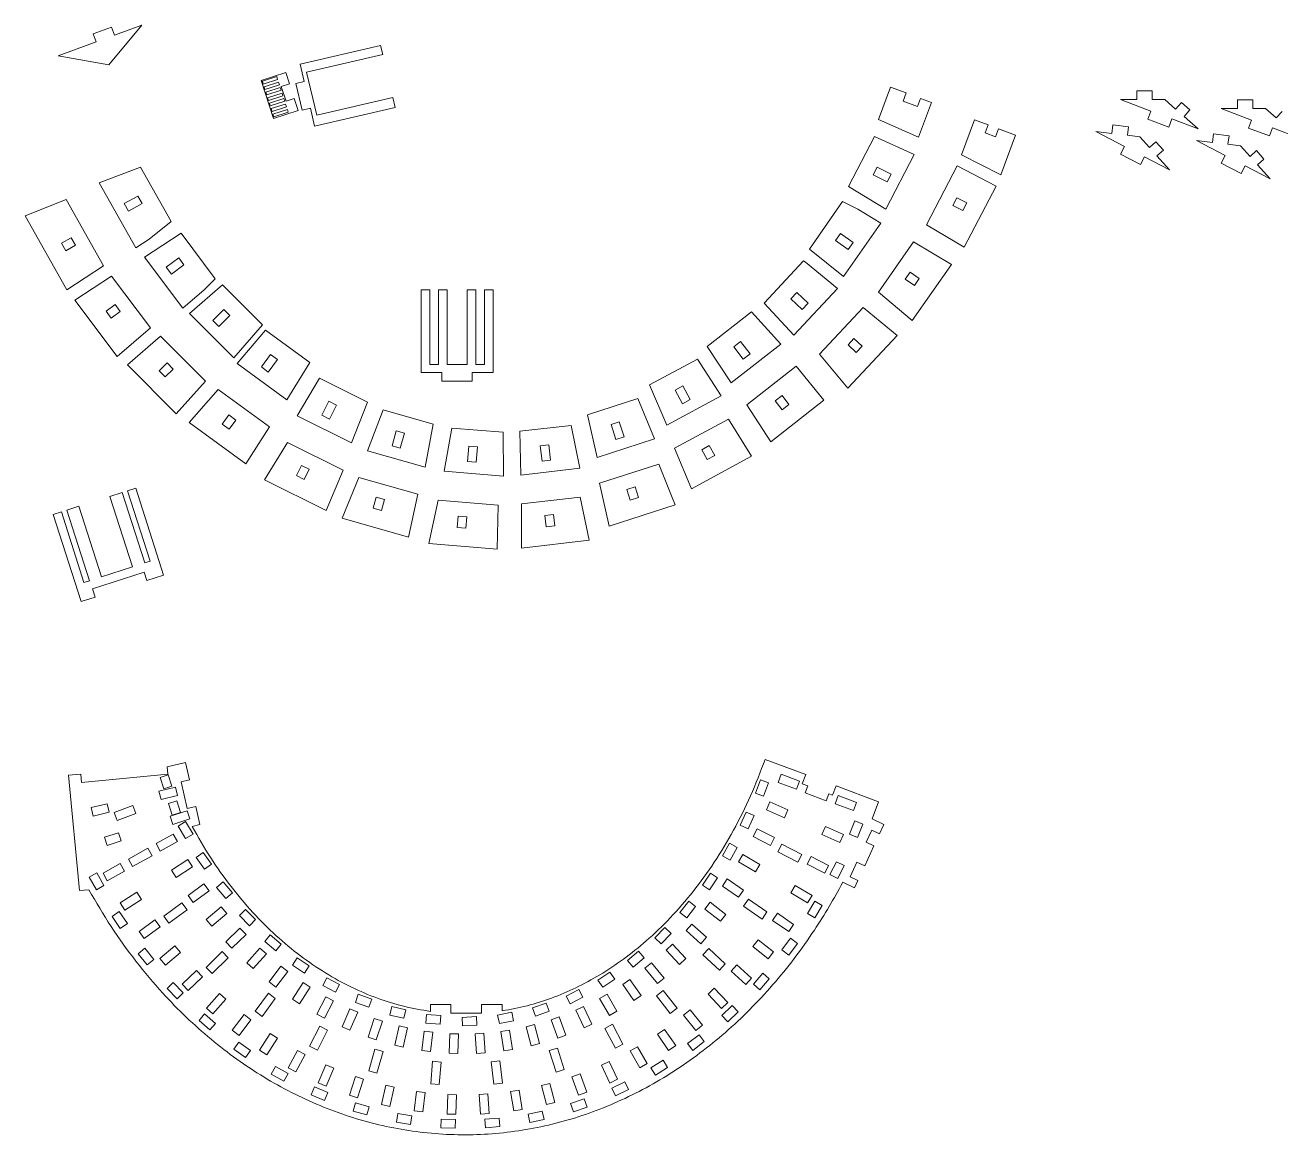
# Model space of a CAD drawing. Header units: millimetres. Extents: x -356 to 984, y -1262 to 367.
# Drawn here: x 167.8 to 603.9, y -1262.4 to -877.1 of the extents above; entities that cross this region are included whole.
import ezdxf

# ---------------------------------------------------------------- set-up
doc = ezdxf.new("R2010")
doc.units = ezdxf.units.MM

msp = doc.modelspace()

# ---------------------------------------------------------------- linework, layer by layer
at = {"color": 7, "linetype": 'Continuous', "lineweight": 15}
for p, q in [((191.39, -880.17), (197.82, -877.8)), ((192.43, -882.99), (191.39, -880.17)), ((208.28, -877.13), (196.91, -890.92)), ((197.82, -877.8), (198.86, -880.61)), ((198.86, -880.61), (208.28, -877.13)), ((179.32, -887.83), (192.43, -882.99)), ((263.3, -890.73), (291.25, -884.17)), ((291.25, -884.17), (291.99, -887.28)), ((196.91, -890.92), (179.32, -887.83)), ((265.55, -893.49), (291.99, -887.28)), ((249.76, -896.33), (258.32, -893.56)), ((258.32, -893.56), (259.6, -897.51)), ((263.3, -890.73), (264.7, -896.68)), ((269.06, -908.44), (265.55, -893.49)), ((249.76, -896.33), (254.01, -909.5)), ((250.18, -896.62), (255.17, -895.01)), ((250.49, -897.58), (250.18, -896.62)), ((255.48, -895.96), (250.49, -897.58)), ((250.79, -898.53), (255.79, -896.92)), ((256.09, -897.87), (251.1, -899.48)), ((255.17, -895.01), (255.48, -895.96)), ((255.79, -896.92), (256.09, -897.87)), ((259.6, -897.51), (256.74, -898.43)), ((264.7, -896.68), (261.78, -897.37)), ((261.78, -897.37), (263.96, -906.66)), ((251.1, -899.48), (250.79, -898.53)), ((251.41, -900.43), (256.4, -898.82)), ((251.72, -901.38), (251.41, -900.43)), ((256.71, -899.77), (251.72, -901.38)), ((252.02, -902.33), (257.01, -900.72)), ((252.33, -903.29), (252.02, -902.33)), ((257.32, -901.67), (252.33, -903.29)), ((252.64, -904.24), (257.63, -902.63)), ((256.4, -898.82), (256.71, -899.77)), ((256.74, -898.43), (258.4, -903.55)), ((257.01, -900.72), (257.32, -901.67)), ((257.63, -902.63), (257.94, -903.58)), ((261.25, -902.63), (258.4, -903.55)), ((261.25, -902.63), (262.58, -906.74)), ((295.49, -902.23), (269.06, -908.44)), ((295.49, -902.23), (296.31, -905.69)), ((464.12, -909.89), (468.33, -898.67)), ((468.33, -898.67), (473.74, -900.69)), ((472.68, -903.5), (473.74, -900.69)), ((478.79, -902.59), (477.74, -905.4)), ((478.79, -902.59), (482.51, -903.98)), ((559.24, -899.99), (553.85, -899.99)), ((553.85, -899.99), (553.85, -902.99)), ((559.24, -899.99), (559.24, -902.99)), ((252.94, -905.19), (252.64, -904.24)), ((257.94, -903.58), (252.94, -905.19)), ((253.25, -906.14), (258.24, -904.53)), ((253.56, -907.09), (253.25, -906.14)), ((258.55, -905.48), (253.56, -907.09)), ((253.87, -908.04), (258.86, -906.43)), ((254.01, -909.5), (262.58, -906.74)), ((258.24, -904.53), (258.55, -905.48)), ((258.86, -906.43), (259.17, -907.38)), ((266.88, -905.97), (263.96, -906.66)), ((266.88, -905.97), (268.35, -912.25)), ((268.35, -912.25), (296.31, -905.69)), ((477.74, -905.4), (472.68, -903.5)), ((482.51, -903.98), (477.99, -916.03)), ((548.19, -903), (553.85, -902.99)), ((558.76, -906.96), (548.19, -903)), ((557.71, -909.77), (558.76, -906.96)), ((559.24, -902.99), (563.6, -902.98)), ((563.6, -902.98), (567.35, -906.26)), ((569.33, -904), (567.35, -906.26)), ((572.27, -906.57), (569.33, -904)), ((572.27, -906.57), (570.29, -908.83)), ((583.14, -906.12), (588.8, -906.11)), ((593.71, -910.08), (583.14, -906.12)), ((594.19, -903.11), (588.79, -903.11)), ((588.79, -903.11), (588.8, -906.11)), ((594.19, -903.11), (594.19, -906.11)), ((594.19, -906.11), (598.55, -906.1)), ((598.55, -906.1), (602.3, -909.38)), ((254.17, -909), (253.87, -908.04)), ((259.17, -907.38), (254.17, -909)), ((477.99, -916.03), (464.12, -909.89)), ((492.99, -922.13), (497.53, -910.01)), ((497.53, -910.01), (502.2, -911.76)), ((565.01, -912.51), (557.71, -909.77)), ((565.01, -912.51), (566.06, -909.7)), ((575.2, -913.12), (566.06, -909.7)), ((570.29, -908.83), (575.2, -913.12)), ((592.66, -912.89), (593.71, -910.08)), ((604.28, -907.13), (602.3, -909.38)), ((453.7, -933.19), (462.76, -915.76)), ((476.54, -922.07), (462.76, -915.76)), ((501.15, -914.57), (502.2, -911.76)), ((504.8, -915.94), (501.15, -914.57)), ((505.86, -913.13), (504.8, -915.94)), ((505.86, -913.13), (511.77, -915.35)), ((511.77, -915.35), (506.59, -929.17)), ((549.62, -919.26), (539.6, -914.05)), ((539.6, -914.05), (545.22, -914.73)), ((545.57, -911.75), (545.22, -914.73)), ((550.93, -912.4), (545.57, -911.75)), ((550.93, -912.4), (550.57, -915.37)), ((550.57, -915.37), (554.9, -915.9)), ((580.52, -914.87), (580.16, -917.85)), ((585.88, -915.52), (580.52, -914.87)), ((585.88, -915.52), (585.52, -918.5)), ((599.96, -915.63), (592.66, -912.89)), ((599.96, -915.63), (601.01, -912.82)), ((610.15, -916.24), (601.01, -912.82)), ((548.23, -921.92), (549.62, -919.26)), ((554.9, -915.9), (558.23, -919.61)), ((560.46, -917.6), (558.23, -919.61)), ((563.07, -920.51), (560.46, -917.6)), ((584.56, -922.38), (574.55, -917.17)), ((574.55, -917.17), (580.16, -917.85)), ((585.52, -918.5), (589.85, -919.02)), ((589.85, -919.02), (593.18, -922.73)), ((476.54, -922.07), (466.7, -940.99)), ((506.59, -929.17), (492.99, -922.13)), ((555.15, -925.52), (548.23, -921.92)), ((555.15, -925.52), (556.53, -922.86)), ((565.19, -927.36), (556.53, -922.86)), ((563.07, -920.51), (560.84, -922.51)), ((560.84, -922.51), (565.19, -927.36)), ((583.18, -925.04), (584.56, -922.38)), ((595.41, -920.72), (593.18, -922.73)), ((598.02, -923.63), (595.41, -920.72)), ((598.02, -923.63), (595.79, -925.63)), ((193.54, -931.87), (207.88, -926.47)), ((207.88, -926.47), (218.56, -945.37)), ((462.34, -929.07), (463.73, -926.41)), ((463.73, -926.41), (468.52, -928.9)), ((480.84, -946.47), (491.48, -926.01)), ((491.48, -926.01), (504.98, -933.02)), ((590.1, -928.64), (583.18, -925.04)), ((590.1, -928.64), (591.48, -925.98)), ((600.14, -930.48), (591.48, -925.98)), ((595.79, -925.63), (600.14, -930.48)), ((206.28, -954.41), (193.54, -931.87)), ((466.7, -940.99), (453.7, -933.19)), ((467.13, -931.56), (462.34, -929.07)), ((468.52, -928.9), (467.13, -931.56)), ((504.98, -933.02), (493.96, -954.21)), ((202.21, -939.1), (206.93, -936.47)), ((206.93, -936.47), (208.39, -939.09)), ((489.97, -939.72), (491.35, -937.06)), ((491.35, -937.06), (494.82, -938.86)), ((167.8, -943.38), (182.02, -937.64)), ((182.02, -937.64), (195.06, -960.7)), ((203.67, -941.72), (202.21, -939.1)), ((208.39, -939.09), (203.67, -941.72)), ((440.18, -954.87), (451.69, -938.38)), ((451.69, -938.38), (456.99, -940.98)), ((456.99, -940.98), (464.95, -945.84)), ((493.43, -941.52), (489.97, -939.72)), ((494.82, -938.86), (493.43, -941.52)), ((182.26, -968.99), (167.8, -943.38)), ((218.56, -945.37), (210.89, -951.42)), ((464.95, -945.84), (452.01, -964.36)), ((209.29, -957.75), (221.94, -949.39)), ((221.94, -949.39), (233.8, -965.18)), ((449.24, -951.97), (450.96, -949.51)), ((450.96, -949.51), (455.38, -952.6)), ((493.96, -954.21), (480.84, -946.47)), ((180.43, -952.84), (183.84, -950.94)), ((181.89, -955.46), (180.43, -952.84)), ((185.3, -953.56), (181.89, -955.46)), ((183.84, -950.94), (185.3, -953.56)), ((210.89, -951.42), (206.28, -954.41)), ((452.01, -964.36), (440.18, -954.87)), ((453.67, -955.06), (449.24, -951.97)), ((455.38, -952.6), (453.67, -955.06)), ((464.16, -969.89), (476.36, -952.43)), ((476.36, -952.43), (489.49, -960.19)), ((222.58, -975.45), (209.29, -957.75)), ((216.82, -961.14), (221.16, -957.93)), ((221.16, -957.93), (222.95, -960.34)), ((424.4, -973.65), (438.1, -958.98)), ((438.1, -958.98), (438.75, -959.43)), ((195.06, -960.7), (182.26, -968.99)), ((218.61, -963.55), (216.82, -961.14)), ((222.95, -960.34), (218.61, -963.55)), ((438.75, -959.43), (449.9, -968.53)), ((473.41, -965.35), (475.13, -962.89)), ((475.13, -962.89), (478.33, -965.13)), ((489.49, -960.19), (475.85, -979.72)), ((185.11, -972.65), (197.82, -964.24)), ((197.82, -964.24), (211.37, -982.29)), ((224.89, -977.27), (236.31, -967.28)), ((233.8, -965.18), (230.02, -969.06)), ((236.31, -967.28), (250.24, -981.21)), ((476.61, -967.59), (473.41, -965.35)), ((478.33, -965.13), (476.61, -967.59)), ((230.02, -969.06), (222.58, -975.45)), ((305.31, -969.03), (308.31, -969.03)), ((305.31, -997.75), (305.31, -969.03)), ((308.31, -995.01), (308.31, -969.03)), ((311.31, -969.03), (314.31, -969.03)), ((311.31, -969.03), (311.31, -995.01)), ((314.31, -995.01), (314.31, -969.03)), ((321.31, -969.03), (324.31, -969.03)), ((321.31, -969.03), (321.31, -995.01)), ((324.31, -995.01), (324.31, -969.03)), ((327.31, -969.03), (330.31, -969.03)), ((327.31, -969.03), (327.31, -995.01)), ((330.31, -997.75), (330.31, -969.03)), ((433.69, -972.15), (435.74, -969.96)), ((437.64, -975.84), (433.69, -972.15)), ((449.9, -968.53), (434.71, -984.78)), ((435.74, -969.96), (439.68, -973.64)), ((475.85, -979.72), (464.16, -969.89)), ((199.75, -992.16), (185.11, -972.65)), ((195.9, -976.46), (199.03, -974.13)), ((197.68, -978.86), (195.9, -976.46)), ((200.82, -976.54), (197.68, -978.86)), ((199.03, -974.13), (200.82, -976.54)), ((232.93, -979.67), (236.76, -975.87)), ((236.76, -975.87), (238.87, -978)), ((404.63, -988.72), (420, -976.69)), ((420, -976.69), (430.2, -987.93)), ((434.71, -984.78), (424.4, -973.65)), ((439.68, -973.64), (437.64, -975.84)), ((443.69, -991.41), (458.88, -975.15)), ((458.88, -975.15), (470.63, -984.86)), ((240.31, -992.69), (224.89, -977.27)), ((235.04, -981.8), (232.93, -979.67)), ((238.87, -978), (235.04, -981.8)), ((211.37, -982.29), (199.75, -992.16)), ((203.34, -995.13), (214.81, -985.09)), ((214.81, -985.09), (230.41, -1000.7)), ((250.24, -981.21), (240.31, -992.69)), ((241.43, -994.6), (251.25, -983.03)), ((251.25, -983.03), (266.7, -994.32)), ((470.63, -984.86), (453.52, -1003.17)), ((413.01, -1001.39), (404.63, -988.72)), ((430.2, -987.93), (413.01, -1001.39)), ((413.88, -988.81), (416.24, -986.96)), ((417.21, -993.06), (413.88, -988.81)), ((416.24, -986.96), (419.57, -991.21)), ((453.59, -988.11), (455.64, -985.92)), ((456.44, -990.78), (453.59, -988.11)), ((455.64, -985.92), (458.49, -988.59)), ((458.49, -988.59), (456.44, -990.78)), ((249.83, -995.81), (253.03, -991.46)), ((255.45, -993.24), (252.25, -997.58)), ((253.03, -991.46), (255.45, -993.24)), ((384.63, -1002.07), (401.25, -993.12)), ((401.25, -993.12), (409.49, -1005.88)), ((419.57, -991.21), (417.21, -993.06)), ((453.52, -1003.17), (443.69, -991.41)), ((220.3, -1012.1), (203.34, -995.13)), ((214.33, -997.16), (217.11, -994.41)), ((216.44, -999.29), (214.33, -997.16)), ((219.22, -996.55), (216.44, -999.29)), ((217.11, -994.41), (219.22, -996.55)), ((258.74, -1007.25), (241.43, -994.6)), ((252.25, -997.58), (249.83, -995.81)), ((266.7, -994.32), (258.74, -1007.25)), ((305.31, -997.75), (312.46, -997.75)), ((311.31, -995.01), (308.31, -995.01)), ((312.46, -997.75), (312.46, -1000.75)), ((321.31, -995.01), (314.31, -995.01)), ((323.07, -997.75), (323.07, -1000.75)), ((323.07, -997.75), (330.31, -997.75)), ((327.31, -995.01), (324.31, -995.01)), ((418.48, -1008.94), (435.58, -995.56)), ((435.58, -995.56), (445.22, -1007.33)), ((230.41, -1000.7), (220.3, -1012.1)), ((262.27, -1012.75), (270.08, -999.73)), ((270.08, -999.73), (286.72, -1008)), ((312.46, -1000.75), (323.07, -1000.75)), ((390.65, -1016.02), (384.63, -1002.07)), ((393.51, -1003.84), (396.15, -1002.42)), ((396.15, -1002.42), (398.71, -1007.17)), ((224.78, -1015.08), (234.84, -1003.59)), ((234.84, -1003.59), (252.64, -1016.59)), ((363.13, -1012.39), (380.56, -1006.81)), ((380.56, -1006.81), (386.42, -1020.83)), ((409.49, -1005.88), (390.65, -1016.02)), ((396.06, -1008.59), (393.51, -1003.84)), ((398.71, -1007.17), (396.06, -1008.59)), ((445.22, -1007.33), (426.71, -1021.82)), ((428.29, -1007.59), (430.65, -1005.74)), ((430.65, -1005.74), (433.06, -1008.81)), ((270.84, -1012.56), (273.26, -1007.74)), ((273.26, -1007.74), (275.94, -1009.08)), ((275.94, -1009.08), (273.52, -1013.91)), ((286.72, -1008), (281.15, -1022.14)), ((286.73, -1024.91), (292.13, -1010.71)), ((292.13, -1010.71), (309.56, -1015.67)), ((426.71, -1021.82), (418.48, -1008.94)), ((430.7, -1010.66), (428.29, -1007.59)), ((433.06, -1008.81), (430.7, -1010.66)), ((244.41, -1029.42), (224.78, -1015.08)), ((236.27, -1015.63), (238.59, -1012.48)), ((238.69, -1017.41), (236.27, -1015.63)), ((238.59, -1012.48), (241.01, -1014.26)), ((241.01, -1014.26), (238.69, -1017.41)), ((281.15, -1022.14), (262.27, -1012.75)), ((273.52, -1013.91), (270.84, -1012.56)), ((309.56, -1015.67), (306.74, -1030.61)), ((366.42, -1027.23), (363.13, -1012.39)), ((371.29, -1015.83), (374.15, -1014.92)), ((372.93, -1020.97), (371.29, -1015.83)), ((374.15, -1014.92), (375.79, -1020.06)), ((393.29, -1023.99), (412.03, -1013.9)), ((412.03, -1013.9), (420.07, -1026.85)), ((252.64, -1016.59), (244.41, -1029.42)), ((295.21, -1023.18), (296.7, -1018)), ((296.7, -1018), (299.58, -1018.82)), ((299.58, -1018.82), (298.09, -1024.01)), ((313.35, -1031.99), (315.99, -1017.02)), ((315.99, -1017.02), (333.8, -1018.51)), ((333.8, -1018.51), (333.94, -1033.71)), ((339.55, -1018.17), (357.37, -1016.11)), ((339.89, -1033.37), (339.55, -1018.17)), ((357.37, -1016.11), (360.49, -1030.99)), ((375.79, -1020.06), (372.93, -1020.97)), ((250.91, -1035.04), (258.95, -1022.05)), ((258.95, -1022.05), (278.28, -1031.66)), ((298.09, -1024.01), (295.21, -1023.18)), ((321.44, -1028.68), (321.9, -1023.3)), ((321.9, -1023.3), (324.89, -1023.55)), ((324.89, -1023.55), (324.43, -1028.93)), ((346.7, -1023.15), (349.68, -1022.81)), ((347.31, -1028.51), (346.7, -1023.15)), ((349.68, -1022.81), (350.29, -1028.17)), ((386.42, -1020.83), (366.42, -1027.23)), ((399.16, -1038.11), (393.29, -1023.99)), ((402.76, -1024.55), (405.4, -1023.13)), ((404.61, -1027.99), (402.76, -1024.55)), ((405.4, -1023.13), (407.26, -1026.56)), ((306.74, -1030.61), (286.73, -1024.91)), ((324.43, -1028.93), (321.44, -1028.68)), ((350.29, -1028.17), (347.31, -1028.51)), ((420.07, -1026.85), (399.16, -1038.11)), ((407.26, -1026.56), (404.61, -1027.99)), ((262.06, -1033.51), (263.81, -1030.02)), ((264.74, -1034.85), (262.06, -1033.51)), ((263.81, -1030.02), (266.49, -1031.36)), ((266.49, -1031.36), (264.74, -1034.85)), ((278.28, -1031.66), (272.33, -1045.69)), ((333.94, -1033.71), (313.35, -1031.99)), ((360.49, -1030.99), (339.89, -1033.37)), ((367.3, -1036.15), (387.89, -1029.56)), ((387.89, -1029.56), (392.48, -1041.12)), ((203.36, -1038.79), (206.22, -1037.88)), ((215.9, -1068.08), (206.22, -1037.88)), ((272.33, -1045.69), (250.91, -1035.04)), ((277.87, -1048.32), (283.68, -1034.16)), ((283.68, -1034.16), (304.21, -1040)), ((370.61, -1051.06), (367.3, -1036.15)), ((376.77, -1038.35), (379.62, -1037.43)), ((379.62, -1037.43), (380.81, -1041.15)), ((197.25, -1040.75), (201.48, -1039.4)), ((197.25, -1040.75), (205.1, -1065.24)), ((209.34, -1063.88), (201.48, -1039.4)), ((203.36, -1038.79), (211.21, -1063.28)), ((288.68, -1044.81), (289.76, -1041.06)), ((289.76, -1041.06), (292.64, -1041.89)), ((292.64, -1041.89), (291.56, -1045.64)), ((304.21, -1040), (300.93, -1054.88)), ((308.03, -1057.07), (311.2, -1042.07)), ((311.2, -1042.07), (332.05, -1043.81)), ((340.2, -1043.37), (360.59, -1041.01)), ((360.59, -1041.01), (363.68, -1055.97)), ((377.96, -1042.07), (376.77, -1038.35)), ((380.81, -1041.15), (377.96, -1042.07)), ((392.48, -1041.12), (393.49, -1043.74)), ((177.52, -1047.08), (180.38, -1046.16)), ((188.23, -1070.65), (180.38, -1046.16)), ((182.26, -1045.56), (186.49, -1044.2)), ((182.26, -1045.56), (190.11, -1070.05)), ((194.34, -1068.69), (186.49, -1044.2)), ((291.56, -1045.64), (288.68, -1044.81)), ((332.05, -1043.81), (331.7, -1059.05)), ((340.18, -1058.68), (340.2, -1043.37)), ((393.49, -1043.74), (370.61, -1051.06)), ((187.21, -1077.28), (177.52, -1047.08)), ((300.93, -1054.88), (277.87, -1048.32)), ((317.82, -1051.54), (318.15, -1047.65)), ((318.15, -1047.65), (321.14, -1047.9)), ((321.14, -1047.9), (320.81, -1051.79)), ((348.32, -1047.44), (351.3, -1047.1)), ((348.76, -1051.32), (348.32, -1047.44)), ((351.74, -1050.98), (348.76, -1051.32)), ((351.3, -1047.1), (351.74, -1050.98)), ((320.81, -1051.79), (317.82, -1051.54)), ((331.7, -1059.05), (308.03, -1057.07)), ((363.68, -1055.97), (340.18, -1058.68)), ((209.34, -1063.88), (211.21, -1063.28)), ((191.18, -1072.86), (209.1, -1067.11)), ((194.34, -1068.69), (205.1, -1065.24)), ((209.1, -1067.11), (210.02, -1069.96)), ((210.02, -1069.96), (215.9, -1068.08)), ((188.23, -1070.65), (190.11, -1070.05)), ((187.21, -1077.28), (192.09, -1075.71)), ((191.18, -1072.86), (192.09, -1075.71)), ((217.16, -1134.69), (223.46, -1133.21)), ((223.46, -1133.21), (224.86, -1139.17)), ((424.79, -1132.06), (438.88, -1137.34)), ((182.87, -1137.58), (187.13, -1137.18)), ((186.7, -1177.63), (182.87, -1137.58)), ((187.41, -1140.08), (187.13, -1137.18)), ((217.41, -1137.21), (187.41, -1140.08)), ((214.64, -1138.32), (217.5, -1137.39)), ((217.16, -1134.69), (217.41, -1137.21)), ((217.5, -1137.39), (218.77, -1141.34)), ((429.3, -1140.07), (430.35, -1137.26)), ((430.35, -1137.26), (436.73, -1139.65)), ((437.68, -1140.56), (438.88, -1137.34)), ((214.28, -1143.12), (220.04, -1141.73)), ((215.92, -1142.26), (214.64, -1138.32)), ((218.77, -1141.34), (215.92, -1142.26)), ((220.04, -1141.73), (220.75, -1144.64)), ((221.94, -1139.85), (224.86, -1139.17)), ((224.12, -1149.14), (221.94, -1139.85)), ((421.46, -1143.81), (423.19, -1139.12)), ((423.19, -1139.12), (426, -1140.16)), ((426, -1140.16), (424.27, -1144.85)), ((435.68, -1142.46), (429.3, -1140.07)), ((436.73, -1139.65), (435.68, -1142.46)), ((439.58, -1141.27), (437.68, -1140.56)), ((438.68, -1143.67), (439.58, -1141.27)), ((449.42, -1141.29), (448.21, -1144.51)), ((449.42, -1141.29), (464.12, -1146.8)), ((214.99, -1146.04), (214.28, -1143.12)), ((220.75, -1144.64), (214.99, -1146.04)), ((217.57, -1147.39), (220.43, -1146.47)), ((220.43, -1146.47), (221.75, -1150.57)), ((424.27, -1144.85), (421.46, -1143.81)), ((425.23, -1149.59), (426.44, -1146.85)), ((426.44, -1146.85), (432.68, -1149.61)), ((445.98, -1146.41), (438.68, -1143.67)), ((446.88, -1144.01), (445.98, -1146.41)), ((448.21, -1144.51), (446.88, -1144.01)), ((449.06, -1147.48), (450.11, -1144.67)), ((450.11, -1144.67), (456.5, -1147.06)), ((464.12, -1146.8), (461.9, -1152.72)), ((190.75, -1148.83), (196.28, -1147.49)), ((191.46, -1151.75), (190.75, -1148.83)), ((196.99, -1150.4), (191.46, -1151.75)), ((196.28, -1147.49), (196.99, -1150.4)), ((198.75, -1150.47), (205.18, -1148.09)), ((199.78, -1153.28), (198.75, -1150.47)), ((206.22, -1150.91), (199.78, -1153.28)), ((205.18, -1148.09), (206.22, -1150.91)), ((218.9, -1151.49), (217.57, -1147.39)), ((218.16, -1151.8), (224.04, -1149.91)), ((221.75, -1150.57), (218.9, -1151.49)), ((224.04, -1149.91), (224.96, -1152.77)), ((227.04, -1148.45), (224.12, -1149.14)), ((227.04, -1148.45), (228.51, -1154.73)), ((416.13, -1154.9), (418.2, -1150.35)), ((418.2, -1150.35), (420.93, -1151.59)), ((431.46, -1152.35), (425.23, -1149.59)), ((432.68, -1149.61), (431.46, -1152.35)), ((455.44, -1149.87), (449.06, -1147.48)), ((456.5, -1147.06), (455.44, -1149.87)), ((219.07, -1154.66), (218.16, -1151.8)), ((224.96, -1152.77), (219.07, -1154.66)), ((220.97, -1155.23), (223.54, -1153.69)), ((223.53, -1159.52), (220.97, -1155.23)), ((223.54, -1153.69), (226.1, -1157.99)), ((228.51, -1154.73), (225.81, -1155.37)), ((418.87, -1156.14), (416.13, -1154.9)), ((420.93, -1151.59), (418.87, -1156.14)), ((444.53, -1158.13), (445.75, -1155.38)), ((445.75, -1155.38), (451.98, -1158.14)), ((454.07, -1158.08), (455.96, -1153.45)), ((455.96, -1153.45), (458.74, -1154.59)), ((458.74, -1154.59), (456.84, -1159.22)), ((461.9, -1152.72), (466.05, -1154.65)), ((466.05, -1154.65), (464.52, -1157.95)), ((195.34, -1159.12), (200.23, -1157.55)), ((196.26, -1161.97), (195.34, -1159.12)), ((200.23, -1157.55), (201.15, -1160.41)), ((213.29, -1161.32), (219.25, -1158)), ((219.25, -1158), (220.71, -1160.63)), ((226.1, -1157.99), (223.53, -1159.52)), ((420.64, -1158.8), (422.01, -1156.13)), ((426.7, -1161.92), (420.64, -1158.8)), ((422.01, -1156.13), (428.07, -1159.25)), ((428.07, -1159.25), (426.7, -1161.92)), ((450.77, -1160.88), (444.53, -1158.13)), ((451.98, -1158.14), (450.77, -1160.88)), ((456.84, -1159.22), (454.07, -1158.08)), ((459.87, -1160.86), (461.8, -1156.69)), ((461.8, -1156.69), (464.52, -1157.95)), ((201.15, -1160.41), (196.26, -1161.97)), ((203.65, -1166.69), (210.47, -1162.9)), ((210.47, -1162.9), (211.93, -1165.52)), ((214.75, -1163.94), (213.29, -1161.32)), ((220.71, -1160.63), (214.75, -1163.94)), ((409.99, -1165.57), (412.4, -1161.19)), ((412.4, -1161.19), (415.03, -1162.63)), ((415.03, -1162.63), (412.62, -1167.01)), ((429.18, -1164.15), (430.56, -1161.49)), ((436.09, -1167.75), (429.18, -1164.15)), ((430.56, -1161.49), (437.48, -1165.08)), ((462.59, -1162.12), (459.39, -1169.03)), ((462.59, -1162.12), (459.87, -1160.86)), ((194.85, -1171.59), (200.8, -1168.27)), ((200.8, -1168.27), (202.26, -1170.89)), ((205.11, -1169.31), (203.65, -1166.69)), ((211.93, -1165.52), (205.11, -1169.31)), ((218.58, -1170.52), (224.32, -1166.85)), ((224.32, -1166.85), (225.94, -1169.37)), ((227.19, -1166.12), (229.64, -1164.39)), ((230.07, -1170.2), (227.19, -1166.12)), ((229.64, -1164.39), (232.52, -1168.47)), ((232.52, -1168.47), (230.07, -1170.2)), ((412.62, -1167.01), (409.99, -1165.57)), ((415.54, -1167.65), (417.08, -1165.07)), ((421.4, -1171.13), (415.54, -1167.65)), ((417.08, -1165.07), (422.94, -1168.55)), ((422.94, -1168.55), (421.4, -1171.13)), ((437.48, -1165.08), (436.09, -1167.75)), ((439.41, -1168.46), (440.78, -1165.79)), ((445.47, -1171.58), (439.41, -1168.46)), ((440.78, -1165.79), (446.84, -1168.91)), ((447.31, -1172.1), (449.54, -1167.63)), ((449.54, -1167.63), (452.23, -1168.97)), ((454.3, -1172.88), (456.67, -1167.76)), ((456.67, -1167.76), (459.39, -1169.03)), ((190.08, -1172.98), (192.7, -1171.51)), ((192.53, -1177.34), (190.08, -1172.98)), ((192.7, -1171.51), (195.14, -1175.88)), ((196.31, -1174.21), (194.85, -1171.59)), ((202.26, -1170.89), (196.31, -1174.21)), ((220.2, -1173.05), (218.58, -1170.52)), ((225.94, -1169.37), (220.2, -1173.05)), ((403.02, -1175.72), (405.77, -1171.55)), ((405.77, -1171.55), (408.27, -1173.2)), ((446.84, -1168.91), (445.47, -1171.58)), ((449.99, -1173.44), (447.31, -1172.1)), ((452.23, -1168.97), (449.99, -1173.44)), ((457.02, -1174.14), (454.3, -1172.88)), ((189.95, -1177.32), (186.7, -1177.63)), ((195.14, -1175.88), (192.53, -1177.34)), ((224.4, -1179.32), (229.89, -1175.28)), ((229.89, -1175.28), (231.67, -1177.7)), ((234.25, -1176.51), (236.55, -1174.58)), ((237.47, -1180.34), (234.25, -1176.51)), ((236.55, -1174.58), (239.77, -1178.41)), ((405.52, -1177.37), (403.02, -1175.72)), ((408.27, -1173.2), (405.52, -1177.37)), ((409.95, -1176.07), (411.65, -1173.6)), ((415.58, -1179.92), (409.95, -1176.07)), ((411.65, -1173.6), (417.27, -1177.45)), ((417.27, -1177.45), (415.58, -1179.92)), ((433.68, -1178.43), (435.22, -1175.86)), ((435.22, -1175.86), (441.08, -1179.34)), ((455.87, -1176.62), (451.78, -1174.73)), ((457.02, -1174.14), (455.87, -1176.62)), ((200.81, -1181.9), (206.55, -1178.23)), ((208.17, -1180.75), (202.43, -1184.43)), ((206.55, -1178.23), (208.17, -1180.75)), ((226.17, -1181.74), (224.4, -1179.32)), ((231.67, -1177.7), (226.17, -1181.74)), ((239.77, -1178.41), (237.47, -1180.34)), ((395.2, -1185.24), (398.31, -1181.33)), ((398.31, -1181.33), (400.66, -1183.19)), ((403.88, -1184.04), (405.74, -1181.68)), ((405.74, -1181.68), (411.09, -1185.89)), ((417.32, -1183.05), (419.03, -1180.59)), ((419.03, -1180.59), (425.43, -1185.05)), ((439.54, -1181.92), (433.68, -1178.43)), ((439.48, -1185.53), (442.07, -1181.25)), ((441.08, -1179.34), (439.54, -1181.92)), ((442.07, -1181.25), (444.64, -1182.8)), ((198.02, -1186.61), (200.51, -1184.94)), ((200.51, -1184.94), (203.3, -1189.09)), ((202.43, -1184.43), (200.81, -1181.9)), ((215.97, -1186.5), (222.23, -1181.85)), ((224.02, -1184.26), (217.76, -1188.91)), ((222.23, -1181.85), (224.02, -1184.26)), ((230.72, -1187.65), (235.93, -1183.26)), ((237.86, -1185.55), (232.65, -1189.94)), ((235.93, -1183.26), (237.86, -1185.55)), ((242.19, -1186.28), (244.31, -1184.16)), ((244.31, -1184.16), (247.84, -1187.7)), ((397.55, -1187.11), (395.2, -1185.24)), ((400.66, -1183.19), (397.55, -1187.11)), ((409.24, -1188.25), (403.88, -1184.04)), ((411.09, -1185.89), (409.24, -1188.25)), ((423.71, -1187.51), (417.32, -1183.05)), ((425.43, -1185.05), (423.71, -1187.51)), ((427.37, -1188), (429.06, -1185.52)), ((429.06, -1185.52), (434.69, -1189.37)), ((442.05, -1187.08), (439.48, -1185.53)), ((444.64, -1182.8), (442.05, -1187.08)), ((200.81, -1190.76), (198.02, -1186.61)), ((203.3, -1189.09), (200.81, -1190.76)), ((207.39, -1191.81), (212.88, -1187.78)), ((214.66, -1190.19), (209.16, -1194.23)), ((212.88, -1187.78), (214.66, -1190.19)), ((217.76, -1188.91), (215.97, -1186.5)), ((232.65, -1189.94), (230.72, -1187.65)), ((245.73, -1189.82), (242.19, -1186.28)), ((247.84, -1187.7), (245.73, -1189.82)), ((386.53, -1194.02), (389.99, -1190.41)), ((389.99, -1190.41), (392.16, -1192.49)), ((397.35, -1191.48), (399.37, -1189.26)), ((399.37, -1189.26), (404.42, -1193.83)), ((432.99, -1191.85), (427.37, -1188)), ((434.69, -1189.37), (432.99, -1191.85)), ((209.16, -1194.23), (207.39, -1191.81)), ((237.53, -1195.47), (242.42, -1190.72)), ((244.51, -1192.88), (239.61, -1197.62)), ((242.42, -1190.72), (244.51, -1192.88)), ((250.99, -1195.32), (252.9, -1193.01)), ((252.9, -1193.01), (256.76, -1196.19)), ((388.7, -1196.09), (386.53, -1194.02)), ((392.16, -1192.49), (388.7, -1196.09)), ((402.4, -1196.06), (397.35, -1191.48)), ((404.42, -1193.83), (402.4, -1196.06)), ((420.47, -1197.09), (422.32, -1194.73)), ((422.32, -1194.73), (427.68, -1198.95)), ((430.61, -1198.24), (433.55, -1194.19)), ((433.55, -1194.19), (435.97, -1195.95)), ((207.03, -1199.53), (209.37, -1197.66)), ((209.37, -1197.66), (212.49, -1201.56)), ((214.58, -1201.25), (219.79, -1196.86)), ((221.72, -1199.15), (216.51, -1203.54)), ((219.79, -1196.86), (221.72, -1199.15)), ((230.69, -1204.29), (236.23, -1198.81)), ((236.23, -1198.81), (238.34, -1200.94)), ((239.61, -1197.62), (237.53, -1195.47)), ((244.8, -1202.71), (249.33, -1197.63)), ((249.33, -1197.63), (251.57, -1199.62)), ((254.85, -1198.5), (250.99, -1195.32)), ((256.76, -1196.19), (254.85, -1198.5)), ((377.03, -1201.89), (380.84, -1198.66)), ((380.84, -1198.66), (382.79, -1200.94)), ((390.4, -1198.36), (392.57, -1196.28)), ((395.1, -1203.29), (390.4, -1198.36)), ((392.57, -1196.28), (397.27, -1201.21)), ((403.2, -1199.91), (405.25, -1197.71)), ((405.25, -1197.71), (410.95, -1203.04)), ((425.82, -1201.3), (420.47, -1197.09)), ((427.68, -1198.95), (425.82, -1201.3)), ((433.04, -1200), (430.61, -1198.24)), ((435.97, -1195.95), (433.04, -1200)), ((210.15, -1203.43), (207.03, -1199.53)), ((212.49, -1201.56), (210.15, -1203.43)), ((216.51, -1203.54), (214.58, -1201.25)), ((238.34, -1200.94), (232.8, -1206.42)), ((247.04, -1204.71), (244.8, -1202.71)), ((251.57, -1199.62), (247.04, -1204.71)), ((260.66, -1203.48), (262.32, -1200.98)), ((264.83, -1206.25), (260.66, -1203.48)), ((262.32, -1200.98), (266.49, -1203.75)), ((378.98, -1204.18), (377.03, -1201.89)), ((382.79, -1200.94), (378.98, -1204.18)), ((383.04, -1204.61), (385.36, -1202.71)), ((385.36, -1202.71), (389.68, -1207.98)), ((397.27, -1201.21), (395.1, -1203.29)), ((408.9, -1205.23), (403.2, -1199.91)), ((410.95, -1203.04), (408.9, -1205.23)), ((413, -1205.65), (415.01, -1203.43)), ((415.01, -1203.43), (420.06, -1208)), ((222.37, -1210.15), (227.26, -1205.41)), ((229.35, -1207.56), (224.46, -1212.31)), ((227.26, -1205.41), (229.35, -1207.56)), ((232.8, -1206.42), (230.69, -1204.29)), ((252.5, -1209.33), (256.64, -1203.92)), ((259.03, -1205.74), (254.89, -1211.15)), ((256.64, -1203.92), (259.03, -1205.74)), ((266.49, -1203.75), (264.83, -1206.25)), ((271.18, -1210.59), (272.54, -1207.92)), ((272.54, -1207.92), (276.99, -1210.19)), ((366.73, -1208.7), (370.87, -1205.91)), ((370.87, -1205.91), (372.55, -1208.39)), ((387.36, -1209.88), (383.04, -1204.61)), ((389.68, -1207.98), (387.36, -1209.88)), ((418.05, -1210.23), (413, -1205.65)), ((420.7, -1210.11), (423.98, -1206.34)), ((423.98, -1206.34), (426.24, -1208.3)), ((217.09, -1211.61), (219.26, -1209.54)), ((220.55, -1215.22), (217.09, -1211.61)), ((219.26, -1209.54), (222.72, -1213.15)), ((224.46, -1212.31), (222.37, -1210.15)), ((254.89, -1211.15), (252.5, -1209.33)), ((260.61, -1215.28), (264.3, -1209.55)), ((266.82, -1211.17), (263.13, -1216.9)), ((264.3, -1209.55), (266.82, -1211.17)), ((275.63, -1212.86), (271.18, -1210.59)), ((276.99, -1210.19), (275.63, -1212.86)), ((355.69, -1214.26), (360.14, -1211.98)), ((360.14, -1211.98), (361.51, -1214.65)), ((368.41, -1211.19), (366.73, -1208.7)), ((372.55, -1208.39), (368.41, -1211.19)), ((375.33, -1210.19), (377.79, -1208.48)), ((379.21, -1215.79), (375.33, -1210.19)), ((377.79, -1208.48), (381.68, -1214.07)), ((404.97, -1213.62), (407.14, -1211.55)), ((407.14, -1211.55), (411.85, -1216.48)), ((420.06, -1208), (418.05, -1210.23)), ((422.96, -1212.08), (420.7, -1210.11)), ((426.24, -1208.3), (422.96, -1212.08)), ((222.72, -1213.15), (220.55, -1215.22)), ((230.75, -1218.46), (235.29, -1213.38)), ((237.52, -1215.37), (232.99, -1220.46)), ((235.29, -1213.38), (237.52, -1215.37)), ((247.65, -1219.54), (252.28, -1213.26)), ((254.69, -1215.04), (250.07, -1221.32)), ((252.28, -1213.26), (254.69, -1215.04)), ((263.13, -1216.9), (260.61, -1215.28)), ((269.08, -1220.49), (272.28, -1214.47)), ((274.93, -1215.88), (271.72, -1221.9)), ((272.28, -1214.47), (274.93, -1215.88)), ((282.48, -1216.45), (283.51, -1213.63)), ((287.17, -1218.16), (282.48, -1216.45)), ((283.51, -1213.63), (288.2, -1215.34)), ((288.2, -1215.34), (287.17, -1218.16)), ((344.02, -1218.38), (348.73, -1216.69)), ((348.73, -1216.69), (349.74, -1219.52)), ((357.05, -1216.93), (355.69, -1214.26)), ((361.51, -1214.65), (357.05, -1216.93)), ((367.3, -1215.05), (369.89, -1213.55)), ((370.71, -1220.95), (367.3, -1215.05)), ((369.89, -1213.55), (373.31, -1219.45)), ((381.68, -1214.07), (379.21, -1215.79)), ((387.03, -1214.22), (389.39, -1212.37)), ((391.83, -1220.36), (387.03, -1214.22)), ((389.39, -1212.37), (394.19, -1218.51)), ((409.68, -1218.55), (404.97, -1213.62)), ((411.85, -1216.48), (409.68, -1218.55)), ((228.19, -1222.72), (230.15, -1220.45)), ((230.15, -1220.45), (233.93, -1223.72)), ((232.99, -1220.46), (230.75, -1218.46)), ((239.69, -1226.11), (243.83, -1220.69)), ((243.83, -1220.69), (246.22, -1222.51)), ((250.07, -1221.32), (247.65, -1219.54)), ((271.72, -1221.9), (269.08, -1220.49)), ((277.85, -1224.92), (280.53, -1218.65)), ((280.53, -1218.65), (283.29, -1219.83)), ((283.29, -1219.83), (280.61, -1226.1)), ((294.46, -1220.86), (295.11, -1217.93)), ((299.34, -1221.94), (294.46, -1220.86)), ((295.11, -1217.93), (299.99, -1219.02)), ((299.99, -1219.02), (299.34, -1221.94)), ((306.95, -1223.64), (307.19, -1220.65)), ((307.19, -1220.65), (312.17, -1221.05)), ((308.52, -1217.17), (315.68, -1217.17)), ((308.52, -1219.59), (308.52, -1217.17)), ((312.17, -1221.05), (311.93, -1224.04)), ((315.68, -1220.17), (315.68, -1217.17)), ((326.29, -1220.17), (315.68, -1220.17)), ((326.29, -1217.17), (333.52, -1217.17)), ((326.29, -1217.17), (326.29, -1220.17)), ((331.9, -1220.88), (336.79, -1219.86)), ((332.51, -1223.81), (331.9, -1220.88)), ((333.52, -1217.17), (333.52, -1219.39)), ((336.79, -1219.86), (337.4, -1222.8)), ((345.03, -1221.2), (344.02, -1218.38)), ((349.74, -1219.52), (345.03, -1221.2)), ((359, -1219.15), (361.71, -1217.88)), ((361.89, -1225.32), (359, -1219.15)), ((361.71, -1217.88), (364.6, -1224.05)), ((373.31, -1219.45), (370.71, -1220.95)), ((394.19, -1218.51), (391.83, -1220.36)), ((396.42, -1220.93), (398.74, -1219.03)), ((400.74, -1226.21), (396.42, -1220.93)), ((398.74, -1219.03), (403.06, -1224.31)), ((409.77, -1221), (413.39, -1217.54)), ((411.84, -1223.17), (409.77, -1221)), ((415.46, -1219.71), (411.84, -1223.17)), ((413.39, -1217.54), (415.46, -1219.71)), ((231.97, -1225.99), (228.19, -1222.72)), ((233.93, -1223.72), (231.97, -1225.99)), ((246.22, -1222.51), (242.08, -1227.93)), ((266.59, -1231.69), (270.09, -1224.72)), ((270.09, -1224.72), (272.77, -1226.06)), ((280.61, -1226.1), (277.85, -1224.92)), ((286.9, -1228.53), (289, -1222.05)), ((289, -1222.05), (291.85, -1222.97)), ((291.85, -1222.97), (289.75, -1229.46)), ((296.15, -1231.29), (297.64, -1224.64)), ((297.64, -1224.64), (300.57, -1225.29)), ((300.57, -1225.29), (299.08, -1231.94)), ((311.93, -1224.04), (306.95, -1223.64)), ((319.54, -1221.65), (324.53, -1221.33)), ((319.73, -1224.64), (319.54, -1221.65)), ((324.72, -1224.33), (319.73, -1224.64)), ((324.53, -1221.33), (324.72, -1224.33)), ((337.4, -1222.8), (332.51, -1223.81)), ((341.8, -1224.94), (344.7, -1224.18)), ((343.53, -1231.53), (341.8, -1224.94)), ((344.7, -1224.18), (346.43, -1230.77)), ((350.48, -1222.45), (353.3, -1221.43)), ((352.81, -1228.86), (350.48, -1222.45)), ((353.3, -1221.43), (355.63, -1227.83)), ((364.6, -1224.05), (361.89, -1225.32)), ((369.09, -1225.47), (371.73, -1224.05)), ((371.73, -1224.05), (375.42, -1230.92)), ((403.06, -1224.31), (400.74, -1226.21)), ((242.08, -1227.93), (239.69, -1226.11)), ((249.18, -1233.02), (252.87, -1227.29)), ((255.39, -1228.91), (251.7, -1234.64)), ((252.87, -1227.29), (255.39, -1228.91)), ((272.77, -1226.06), (269.28, -1233.03)), ((289.75, -1229.46), (286.9, -1228.53)), ((305.55, -1233.16), (306.41, -1226.4)), ((306.41, -1226.4), (309.39, -1226.77)), ((309.39, -1226.77), (308.53, -1233.53)), ((315.05, -1234.12), (315.26, -1227.31)), ((315.26, -1227.31), (318.26, -1227.4)), ((318.26, -1227.4), (318.05, -1234.21)), ((324.14, -1227.37), (327.13, -1227.17)), ((324.59, -1234.17), (324.14, -1227.37)), ((327.13, -1227.17), (327.58, -1233.98)), ((333, -1226.58), (335.96, -1226.1)), ((334.1, -1233.31), (333, -1226.58)), ((335.96, -1226.1), (337.06, -1232.82)), ((355.63, -1227.83), (352.81, -1228.86)), ((372.78, -1232.34), (369.09, -1225.47)), ((387.37, -1227.52), (389.83, -1225.81)), ((391.25, -1233.12), (387.37, -1227.52)), ((389.83, -1225.81), (393.72, -1231.41)), ((397.88, -1230.75), (401.82, -1227.67)), ((401.82, -1227.67), (403.67, -1230.03)), ((240.27, -1232.69), (242, -1230.23)), ((244.36, -1235.56), (240.27, -1232.69)), ((242, -1230.23), (246.09, -1233.11)), ((246.09, -1233.11), (244.36, -1235.56)), ((251.7, -1234.64), (249.18, -1233.02)), ((259.16, -1239.12), (262.36, -1233.1)), ((262.36, -1233.1), (265.01, -1234.51)), ((269.28, -1233.03), (266.59, -1231.69)), ((287.11, -1240.21), (289.26, -1232.72)), ((289.26, -1232.72), (292.15, -1233.55)), ((292.15, -1233.55), (289.99, -1241.04)), ((299.08, -1231.94), (296.15, -1231.29)), ((308.53, -1233.53), (305.55, -1233.16)), ((318.05, -1234.21), (315.05, -1234.12)), ((327.58, -1233.98), (324.59, -1234.17)), ((337.06, -1232.82), (334.1, -1233.31)), ((346.43, -1230.77), (343.53, -1231.53)), ((349.8, -1233.2), (352.66, -1232.29)), ((352.17, -1240.63), (349.8, -1233.2)), ((352.66, -1232.29), (355.03, -1239.72)), ((375.42, -1230.92), (372.78, -1232.34)), ((377.86, -1233.32), (380.46, -1231.82)), ((381.27, -1239.22), (377.86, -1233.32)), ((380.46, -1231.82), (383.87, -1237.72)), ((393.72, -1231.41), (391.25, -1233.12)), ((399.73, -1233.11), (397.88, -1230.75)), ((403.67, -1230.03), (399.73, -1233.11)), ((265.01, -1234.51), (261.8, -1240.53)), ((269.58, -1244.34), (272.25, -1238.07)), ((272.25, -1238.07), (275.01, -1239.24)), ((308.65, -1244.67), (309.31, -1236.9)), ((309.31, -1236.9), (312.3, -1237.16)), ((312.3, -1237.16), (311.64, -1244.93)), ((329.69, -1237.07), (332.67, -1236.73)), ((330.57, -1244.82), (329.69, -1237.07)), ((332.67, -1236.73), (333.55, -1244.48)), ((367.95, -1238.26), (370.66, -1236.99)), ((370.84, -1244.44), (367.95, -1238.26)), ((370.66, -1236.99), (373.55, -1243.16)), ((383.87, -1237.72), (381.27, -1239.22)), ((385.09, -1239.19), (389.33, -1236.54)), ((389.33, -1236.54), (390.92, -1239.09)), ((253.29, -1241.36), (254.74, -1238.74)), ((257.66, -1243.79), (253.29, -1241.36)), ((254.74, -1238.74), (259.11, -1241.17)), ((259.11, -1241.17), (257.66, -1243.79)), ((261.8, -1240.53), (259.16, -1239.12)), ((275.01, -1239.24), (272.34, -1245.51)), ((280.4, -1248.61), (282.5, -1242.13)), ((282.5, -1242.13), (285.35, -1243.05)), ((289.99, -1241.04), (287.11, -1240.21)), ((355.03, -1239.72), (352.17, -1240.63)), ((357.69, -1242.29), (360.51, -1241.27)), ((360.01, -1248.7), (357.69, -1242.29)), ((360.51, -1241.27), (362.83, -1247.67)), ((386.68, -1241.74), (385.09, -1239.19)), ((390.92, -1239.09), (386.68, -1241.74)), ((267.13, -1248.57), (268.28, -1245.8)), ((268.28, -1245.8), (272.9, -1247.73)), ((272.34, -1245.51), (269.58, -1244.34)), ((285.35, -1243.05), (283.25, -1249.54)), ((291.53, -1251.88), (293.02, -1245.23)), ((293.02, -1245.23), (295.95, -1245.89)), ((295.95, -1245.89), (294.46, -1252.54)), ((311.64, -1244.93), (308.65, -1244.67)), ((333.55, -1244.48), (330.57, -1244.82)), ((336.4, -1247.41), (339.36, -1246.93)), ((339.36, -1246.93), (340.46, -1253.65)), ((347.15, -1245.35), (350.05, -1244.59)), ((348.87, -1251.95), (347.15, -1245.35)), ((350.05, -1244.59), (351.77, -1251.19)), ((373.55, -1243.16), (370.84, -1244.44)), ((371.5, -1246.19), (376.01, -1244.02)), ((372.8, -1248.89), (371.5, -1246.19)), ((377.31, -1246.72), (372.8, -1248.89)), ((376.01, -1244.02), (377.31, -1246.72)), ((271.74, -1250.5), (267.13, -1248.57)), ((272.9, -1247.73), (271.74, -1250.5)), ((283.25, -1249.54), (280.4, -1248.61)), ((281.67, -1254.16), (282.49, -1251.28)), ((282.49, -1251.28), (287.3, -1252.66)), ((302.9, -1254.1), (303.76, -1247.33)), ((303.76, -1247.33), (306.73, -1247.71)), ((306.73, -1247.71), (305.88, -1254.47)), ((314.42, -1255.22), (314.62, -1248.41)), ((314.62, -1248.41), (317.62, -1248.5)), ((317.62, -1248.5), (317.41, -1255.31)), ((325.53, -1248.43), (328.52, -1248.23)), ((325.98, -1255.23), (325.53, -1248.43)), ((328.52, -1248.23), (328.97, -1255.04)), ((337.5, -1254.14), (336.4, -1247.41)), ((351.77, -1251.19), (348.87, -1251.95)), ((357.25, -1251.57), (361.98, -1249.94)), ((358.23, -1254.41), (357.25, -1251.57)), ((362.83, -1247.67), (360.01, -1248.7)), ((361.98, -1249.94), (362.96, -1252.77)), ((286.47, -1255.54), (281.67, -1254.16)), ((287.3, -1252.66), (286.47, -1255.54)), ((294.46, -1252.54), (291.53, -1251.88)), ((296.74, -1258), (297.22, -1255.04)), ((297.22, -1255.04), (302.15, -1255.82)), ((302.15, -1255.82), (301.68, -1258.79)), ((305.88, -1254.47), (302.9, -1254.1)), ((317.41, -1255.31), (314.42, -1255.22)), ((328.97, -1255.04), (325.98, -1255.23)), ((340.46, -1253.65), (337.5, -1254.14)), ((342.5, -1255.22), (347.38, -1254.16)), ((343.13, -1258.15), (342.5, -1255.22)), ((347.38, -1254.16), (348.02, -1257.09)), ((362.96, -1252.77), (358.23, -1254.41)), ((301.68, -1258.79), (296.74, -1258)), ((312.16, -1259.97), (312.26, -1256.97)), ((317.16, -1260.14), (312.16, -1259.97)), ((312.26, -1256.97), (317.26, -1257.15)), ((317.26, -1257.15), (317.16, -1260.14)), ((327.43, -1257.03), (332.41, -1256.59)), ((327.7, -1260.02), (327.43, -1257.03)), ((332.68, -1259.57), (327.7, -1260.02)), ((332.41, -1256.59), (332.68, -1259.57)), ((348.02, -1257.09), (343.13, -1258.15))]:
    msp.add_line(p, q, dxfattribs=at)
for points, knots in [([(333.52, -1219.39), (336.39, -1218.86), (342.19, -1217.78), (350.73, -1215.05), (359.21, -1211.47), (367.56, -1206.95), (375.74, -1201.51), (383.95, -1194.91), (392.09, -1187.07), (399.99, -1177.93), (407.33, -1167.78), (413.99, -1156.67), (419.96, -1144.74), (423.17, -1136.32), (424.79, -1132.06)], [0, 0, 0, 0, 0.066054, 0.13344, 0.202666, 0.274153, 0.348171, 0.424914, 0.51258, 0.603714, 0.698245, 0.795995, 0.896703, 1, 1, 1, 1]), ([(225.81, -1155.37), (227.9, -1159.03), (232, -1166.23), (239.11, -1176.2), (246.71, -1185.26), (254.78, -1193.31), (263.22, -1200.33), (271.95, -1206.31), (280.91, -1211.25), (290.03, -1215.11), (299.21, -1217.99), (305.44, -1219.07), (308.52, -1219.59)], [0, 0, 0, 0, 0.1162878, 0.2289355, 0.3377526, 0.4426082, 0.5435004, 0.6405613, 0.7346357, 0.8255108, 0.9137415, 1, 1, 1, 1]), ([(451.78, -1174.73), (450.22, -1177.56), (447.12, -1183.2), (441.52, -1192.05), (435.05, -1201.19), (427.54, -1210.42), (419.55, -1219.01), (411.12, -1226.91), (402.28, -1234.09), (393.08, -1240.52), (383.55, -1246.17), (373.74, -1251.01), (363.7, -1255.03), (353.46, -1258.2), (343.08, -1260.52), (332.59, -1261.97), (322.05, -1262.55), (311.5, -1262.25), (300.98, -1261.08), (290.55, -1259.04), (280.25, -1256.15), (270.12, -1252.4), (260.21, -1247.82), (250.57, -1242.43), (241.23, -1236.25), (232.24, -1229.31), (223.64, -1221.64), (214.85, -1212.64), (206.08, -1202.18), (197.46, -1190.2), (192.47, -1181.64), (189.95, -1177.32)], [0, 0, 0, 0, 0.029452, 0.058637, 0.095267, 0.131394, 0.166965, 0.202029, 0.236553, 0.270604, 0.304171, 0.337339, 0.37012, 0.40261, 0.434848, 0.466929, 0.498918, 0.530901, 0.56296, 0.595165, 0.627606, 0.66033, 0.693427, 0.726918, 0.760883, 0.795318, 0.830289, 0.865767, 0.909747, 0.954517, 1, 1, 1, 1])]:
    msp.add_open_spline(points, degree=3, knots=knots, dxfattribs=at)

doc.saveas('drawing.dxf')
